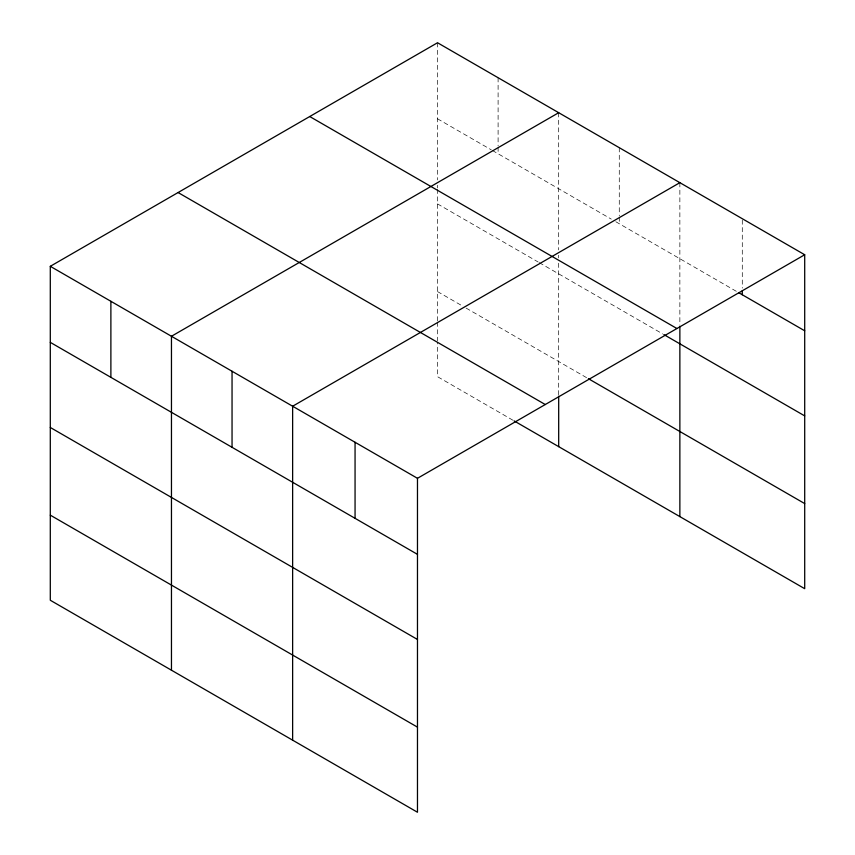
<?xml version="1.0" encoding="UTF-8"?>
<svg xmlns="http://www.w3.org/2000/svg" width="855" height="855" viewBox="0 0 855 855"><rect width="100%" height="100%" fill="white"/><g stroke="black" fill="none" stroke-linecap="round" stroke-linejoin="round"><path stroke-width="0.64" stroke-dasharray="4.28 3.21" d="M437.525 118.802L491.251 149.817M492.395 150.48L611.272 219.115M615.846 221.755L737.662 292.089M437.525 203.907L538.116 261.983M539.259 262.645L662.721 333.92M437.525 291.587L461.529 305.449M466.103 308.089L587.267 378.049M512.968 420.254L437.525 376.692L437.525 342.118M742.29 220.034L742.29 288.082M679.864 182.671L679.864 325.199M619.277 147.691L619.277 215.727M619.277 217.063L619.277 223.732M558.689 112.71L558.689 249.927M558.689 255.25L558.689 257.9M558.689 263.222L558.689 394.786M498.102 77.73L498.102 145.778M498.102 147.103L498.102 153.782M437.525 42.75L437.525 179.967M437.525 185.289L437.525 187.95M437.525 189.276L437.525 320.839M437.525 322.175L437.525 340.792"/><path stroke-width="1.28" d="M804.705 254.747L417.475 478.308L417.475 812.25L50.295 600.253L50.295 266.311L437.525 42.75L804.705 254.747L804.705 588.689L514.112 420.906M558.689 112.71L171.46 336.272L171.46 670.213M679.864 182.671L292.634 406.232L292.634 740.173M738.816 292.752L804.705 330.789M309.734 116.526L676.925 328.523M663.865 334.583L804.705 415.893M588.411 378.701L804.705 503.584M178.075 192.535L545.266 404.533M50.295 266.311L417.475 478.308M50.295 342.363L417.475 554.361M50.295 427.468L417.475 639.465M50.295 515.148L417.475 727.145M742.29 290.753L742.29 294.751M679.864 326.535L679.864 516.612M558.689 396.122L558.689 446.652M355.06 442.27L355.06 518.322M232.047 371.252L232.047 447.304M110.883 301.291L110.883 377.344"/></g></svg>
